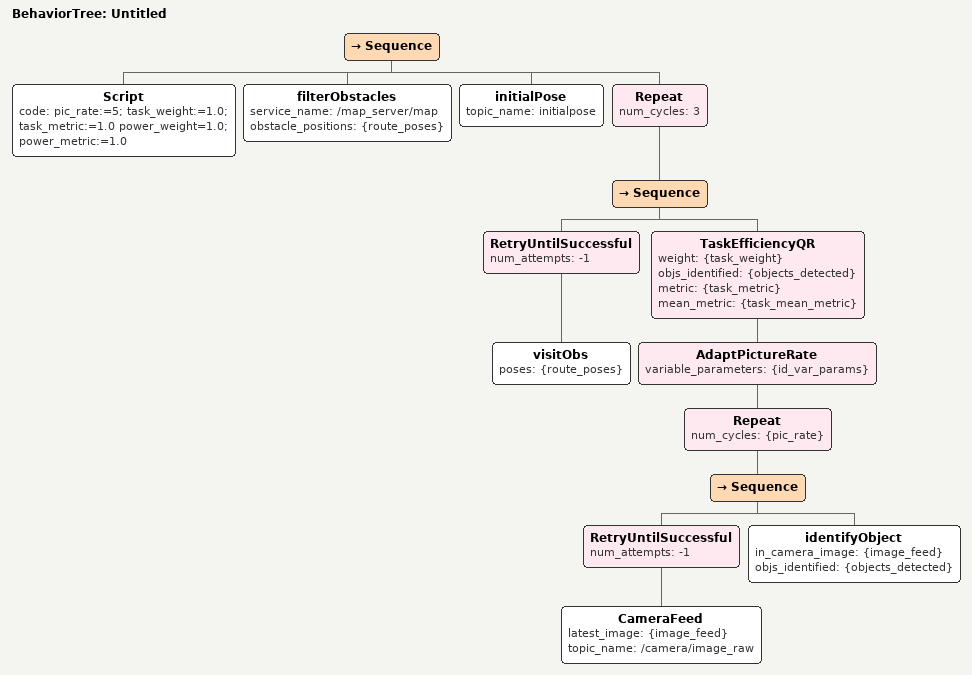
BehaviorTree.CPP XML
<root BTCPP_format="4">
  <BehaviorTree ID="Untitled">
  	<Sequence>
			<Script code="pic_rate:=5; task_weight:=1.0; task_metric:=1.0 power_weight=1.0; power_metric:=1.0"/>
			<filterObstacles service_name="/map_server/map" obstacle_positions="{route_poses}"/>
			<initialPose topic_name="initialpose"/>
			<Repeat num_cycles="3">
				<Sequence>
					<RetryUntilSuccessful num_attempts="-1">
							<visitObs poses="{route_poses}"/>
					</RetryUntilSuccessful>
					<TaskEfficiencyQR weight="{task_weight}" objs_identified="{objects_detected}" metric="{task_metric}" mean_metric="{task_mean_metric}" >
					<AdaptPictureRate variable_parameters="{id_var_params}">
						<Repeat num_cycles="{pic_rate}">
							<Sequence>
									<RetryUntilSuccessful num_attempts="-1">
										<CameraFeed latest_image="{image_feed}" topic_name="/camera/image_raw"/>
									</RetryUntilSuccessful>
									<identifyObject in_camera_image="{image_feed}" objs_identified="{objects_detected}"/>
							</Sequence>
						</Repeat>
					</AdaptPictureRate>
					</TaskEfficiencyQR>
				</Sequence>
			</Repeat>
   	</Sequence>
  </BehaviorTree>
</root>
